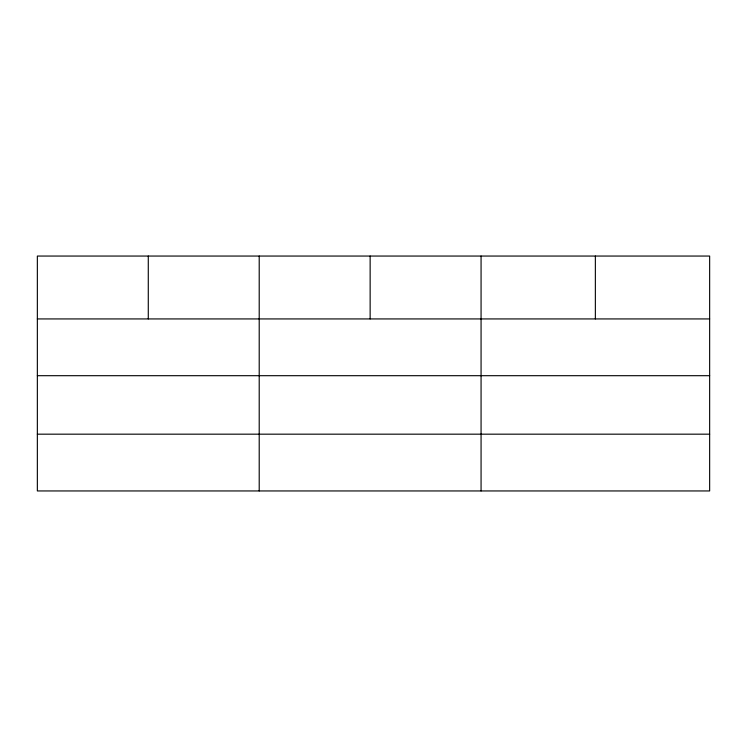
<?xml version="1.0" encoding="UTF-8"?>
<svg xmlns="http://www.w3.org/2000/svg" width="747" height="747" viewBox="0 0 747 747"><rect width="100%" height="100%" fill="white"/><g stroke="black" fill="none" stroke-linecap="round" stroke-linejoin="round"><path stroke-width="1.12" d="M709.65 375.694L709.65 256.053L37.35 256.053L37.35 490.947L709.65 490.947L709.65 375.694L37.35 375.694M37.35 318.932L709.65 318.932M37.35 434.175L709.65 434.175M595.359 256.053L595.359 318.932M481.068 256.053L481.068 490.947M370.138 256.053L370.138 318.932M259.209 256.053L259.209 490.947M148.28 256.053L148.28 318.932"/></g></svg>
